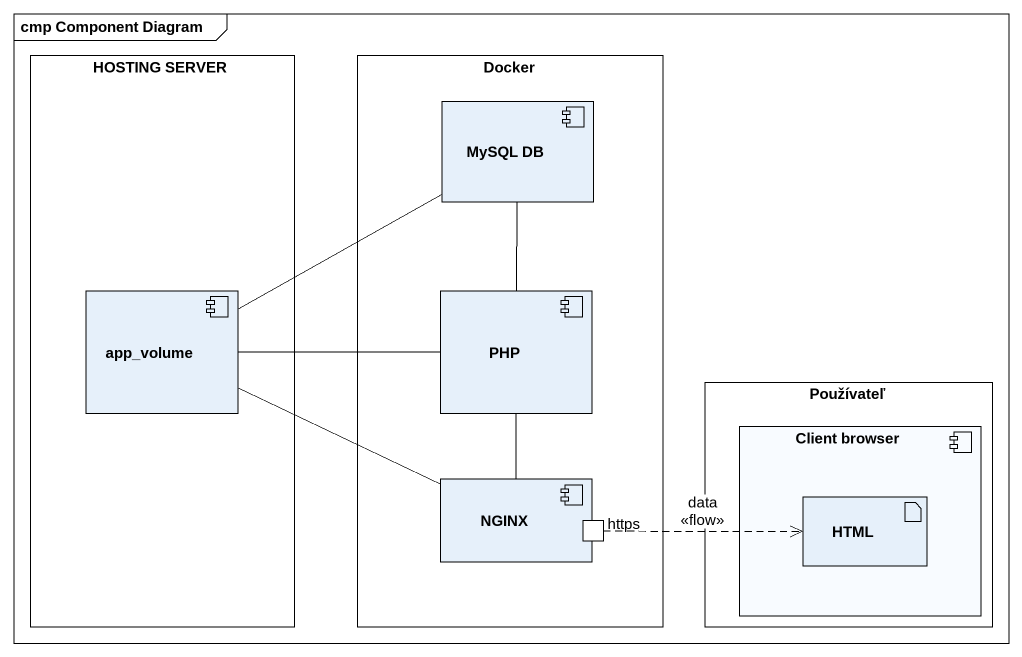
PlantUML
@startuml
mainframe cmp Component Diagram
rectangle "HOSTING SERVER" as HOSTING_SERVER {
  component app_volume
}
rectangle Docker {
  component "MySQL DB" as MySQL_DB
  component PHP
  component NGINX {
    port https
  }
}
rectangle Používateľ {
  component "Client browser" as Client_browser {
    artifact HTML
  }
}
MySQL_DB -left- app_volume
PHP -up- MySQL_DB
PHP -left- app_volume
NGINX -left- app_volume
NGINX -up- PHP
https .right.> HTML : data\n<<flow>>
@enduml
